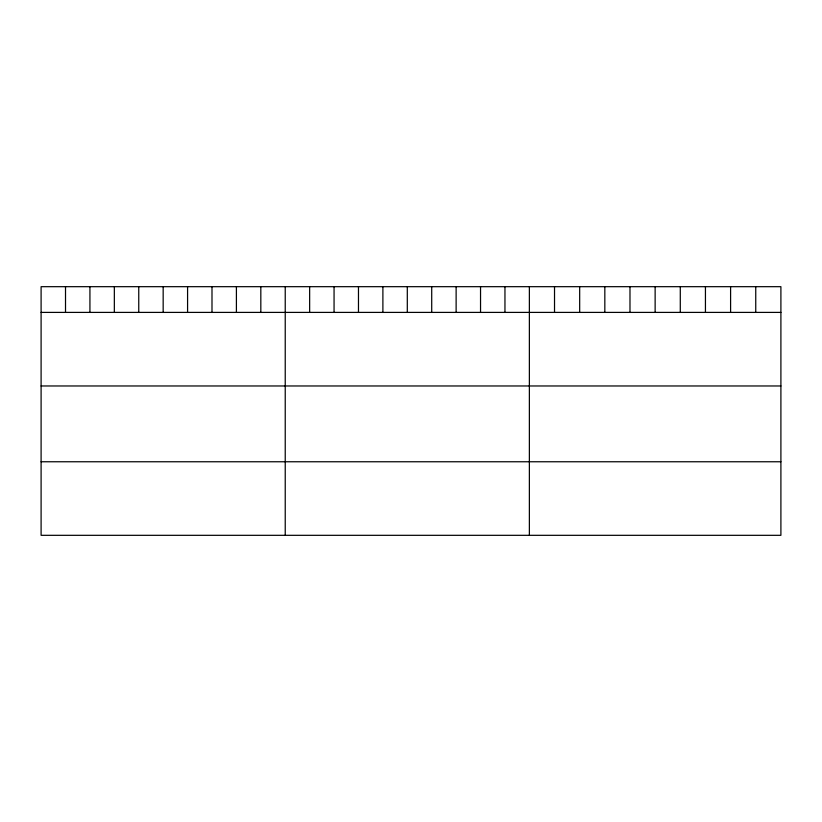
<?xml version="1.0" encoding="UTF-8"?>
<svg xmlns="http://www.w3.org/2000/svg" width="822" height="822" viewBox="0 0 822 822"><rect width="100%" height="100%" fill="white"/><g stroke="black" fill="none" stroke-linecap="round" stroke-linejoin="round"><path stroke-width="1.23" d="M780.9 312.401L780.9 535.317L41.1 535.317L41.1 286.683L780.9 286.683L780.9 312.401L41.1 312.401M41.1 385.97L780.9 385.97M41.1 461.759L780.9 461.759M755.747 286.683L755.747 312.401M730.594 286.683L730.594 312.401M705.44 286.683L705.44 312.401M680.287 286.683L680.287 312.401M655.134 286.683L655.134 312.401M629.981 286.683L629.981 312.401M604.828 286.683L604.828 312.401M579.674 286.683L579.674 312.401M554.521 286.683L554.521 312.401M529.368 286.683L529.368 535.317M504.955 286.683L504.955 312.401M480.541 286.683L480.541 312.401M456.128 286.683L456.128 312.401M431.714 286.683L431.714 312.401M407.301 286.683L407.301 312.401M382.888 286.683L382.888 312.401M358.474 286.683L358.474 312.401M334.061 286.683L334.061 312.401M309.647 286.683L309.647 312.401M285.234 286.683L285.234 535.317M260.821 286.683L260.821 312.401M236.407 286.683L236.407 312.401M211.994 286.683L211.994 312.401M187.58 286.683L187.58 312.401M163.167 286.683L163.167 312.401M138.754 286.683L138.754 312.401M114.34 286.683L114.34 312.401M89.927 286.683L89.927 312.401M65.513 286.683L65.513 312.401"/></g></svg>
